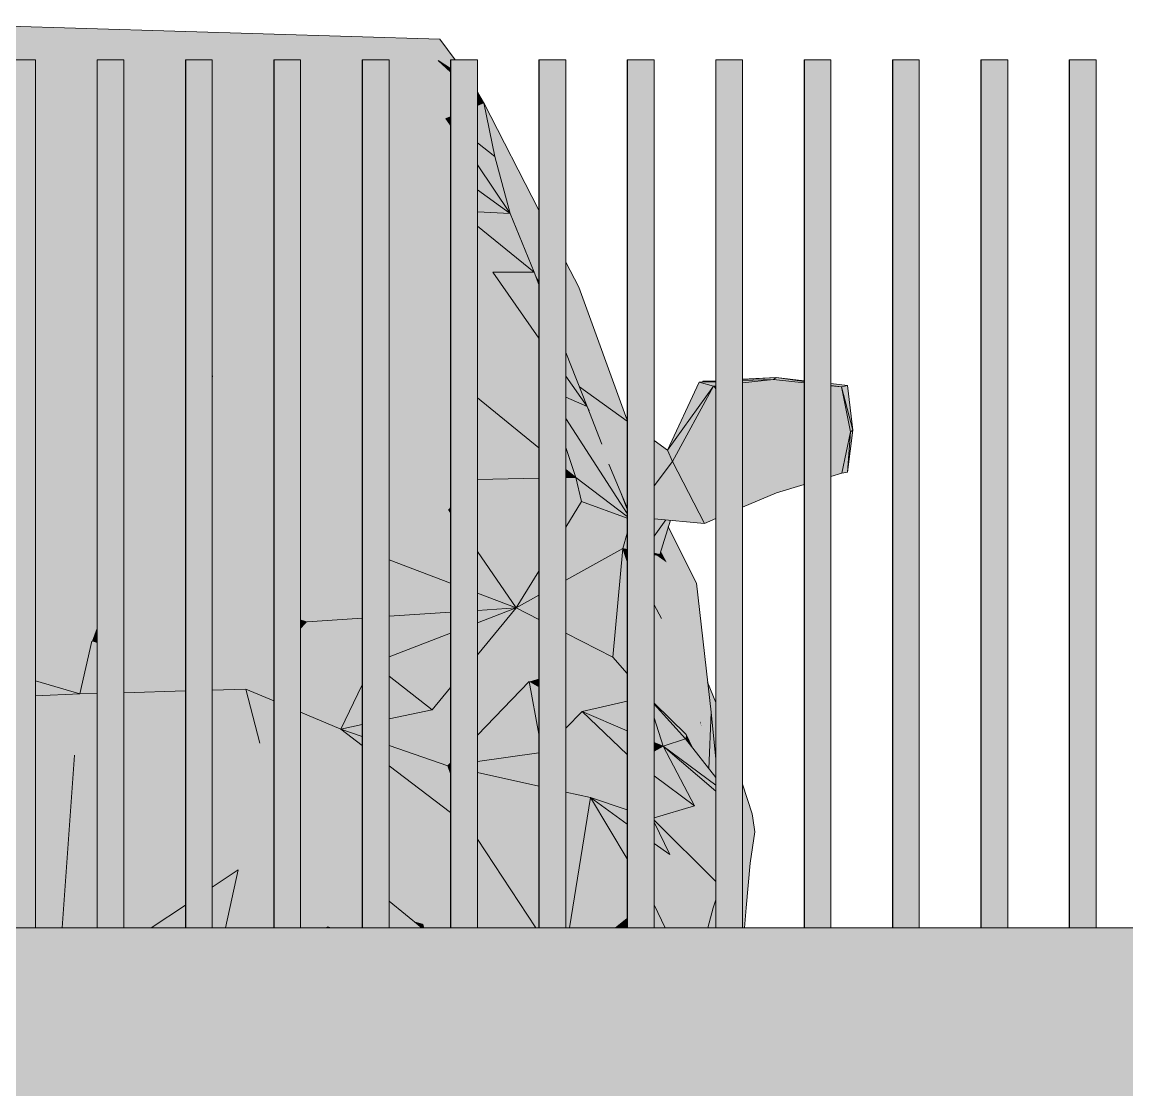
# Model space of a CAD drawing. Header units: millimetres. Extents: x 365175 to 2667127, y -330297 to -162108.
# Drawn here: x 1903544 to 1904791, y -319094 to -317888 of the extents above; entities that cross this region are included whole.
import ezdxf

# ---------------------------------------------------------------- set-up
doc = ezdxf.new("R2010")
doc.units = ezdxf.units.MM
doc.header["$MEASUREMENT"] = 0
doc.layers.add('Cars', color=7, linetype='Continuous')
doc.layers.add('TopoAlt', color=7, linetype='Continuous')

# ---------------------------------------------------------------- blocks, each defined once
blk = doc.blocks.new('Élément de coupe_125_6', base_point=(1445436.1, -319511))
at = {"layer": 'TopoAlt', "linetype": 'Continuous', "lineweight": 0, "true_color": 0x000000}
blk.add_hatch(color=18, dxfattribs=at).paths.add_polyline_path([(1882185.2, -318911), (1882185.2, -319511), (1914672.8, -319511), (1914672.8, -318911)])
at = {"layer": 'TopoAlt', "color": 190, "linetype": 'Continuous', "lineweight": 5, "true_color": 0x8002ff}
blk.add_line((1914672.8, -318911), (1882185.2, -318911), dxfattribs=at)
blk = doc.blocks.new('Élément de coupe_389_6', base_point=(1445436.1, -319511))
at = {"linetype": 'Continuous', "lineweight": 0, "true_color": 0x000000}
for points in [[(1903528.8, -317931), (1903528.8, -318911), (1903529.2, -318911), (1903529.2, -317931)], [(1903528.8, -317931), (1903528.8, -318911), (1903529.2, -318911), (1903529.2, -317931)], [(1903529.2, -317931), (1903529.2, -318911), (1903559.2, -318911), (1903559.2, -317931)]]:
    blk.add_hatch(color=18, dxfattribs=at).paths.add_polyline_path(points)
at = {"color": 18, "linetype": 'Continuous', "lineweight": 5, "true_color": 0x330000}
for p, q in [((1903528.8, -317931), (1903529.2, -317931)), ((1903528.8, -318911), (1903528.8, -317931)), ((1903529.2, -317931), (1903559.2, -317931)), ((1903529.2, -318911), (1903529.2, -317931)), ((1903559.2, -318911), (1903559.2, -317931))]:
    blk.add_line(p, q, dxfattribs=at)
blk = doc.blocks.new('Élément de coupe_390_6', base_point=(1445436.1, -319511))
at = {"linetype": 'Continuous', "lineweight": 0, "true_color": 0x000000}
for points in [[(1903628.6, -317931), (1903628.6, -318911), (1903628.9, -318911), (1903628.9, -317931)], [(1903628.6, -317931), (1903628.6, -318911), (1903628.9, -318911), (1903628.9, -317931)], [(1903628.9, -317931), (1903628.9, -318911), (1903658.9, -318911), (1903658.9, -317931)]]:
    blk.add_hatch(color=18, dxfattribs=at).paths.add_polyline_path(points)
at = {"color": 18, "linetype": 'Continuous', "lineweight": 5, "true_color": 0x330000}
for p, q in [((1903628.6, -317931), (1903628.9, -317931)), ((1903628.6, -318911), (1903628.6, -317931)), ((1903628.9, -317931), (1903658.9, -317931)), ((1903628.9, -318911), (1903628.9, -317931)), ((1903658.9, -318911), (1903658.9, -317931))]:
    blk.add_line(p, q, dxfattribs=at)
blk = doc.blocks.new('Élément de coupe_391_6', base_point=(1445436.1, -319511))
at = {"linetype": 'Continuous', "lineweight": 0, "true_color": 0x000000}
for points in [[(1903728.4, -317931), (1903728.4, -318911), (1903728.7, -318911), (1903728.7, -317931)], [(1903728.4, -317931), (1903728.4, -318911), (1903728.7, -318911), (1903728.7, -317931)], [(1903728.7, -317931), (1903728.7, -318911), (1903758.7, -318911), (1903758.7, -317931)]]:
    blk.add_hatch(color=18, dxfattribs=at).paths.add_polyline_path(points)
at = {"color": 18, "linetype": 'Continuous', "lineweight": 5, "true_color": 0x330000}
for p, q in [((1903728.4, -317931), (1903728.7, -317931)), ((1903728.4, -318911), (1903728.4, -317931)), ((1903728.7, -317931), (1903758.7, -317931)), ((1903728.7, -318911), (1903728.7, -317931)), ((1903758.7, -318911), (1903758.7, -317931))]:
    blk.add_line(p, q, dxfattribs=at)
blk = doc.blocks.new('Élément de coupe_392_6', base_point=(1445436.1, -319511))
at = {"linetype": 'Continuous', "lineweight": 0, "true_color": 0x000000}
for points in [[(1903828.1, -317931), (1903828.1, -318911), (1903828.4, -318911), (1903828.4, -317931)], [(1903828.1, -317931), (1903828.1, -318911), (1903828.4, -318911), (1903828.4, -317931)], [(1903828.4, -317931), (1903828.4, -318911), (1903858.4, -318911), (1903858.4, -317931)]]:
    blk.add_hatch(color=18, dxfattribs=at).paths.add_polyline_path(points)
at = {"color": 18, "linetype": 'Continuous', "lineweight": 5, "true_color": 0x330000}
for p, q in [((1903828.1, -317931), (1903828.4, -317931)), ((1903828.1, -318911), (1903828.1, -317931)), ((1903828.4, -317931), (1903858.4, -317931)), ((1903828.4, -318911), (1903828.4, -317931)), ((1903858.4, -318911), (1903858.4, -317931))]:
    blk.add_line(p, q, dxfattribs=at)
blk = doc.blocks.new('Élément de coupe_393_6', base_point=(1445436.1, -319511))
at = {"linetype": 'Continuous', "lineweight": 0, "true_color": 0x000000}
for points in [[(1903927.9, -317931), (1903927.9, -318911), (1903928.2, -318911), (1903928.2, -317931)], [(1903927.9, -317931), (1903927.9, -318911), (1903928.2, -318911), (1903928.2, -317931)], [(1903928.2, -317931), (1903928.2, -318911), (1903958.2, -318911), (1903958.2, -317931)]]:
    blk.add_hatch(color=18, dxfattribs=at).paths.add_polyline_path(points)
at = {"color": 18, "linetype": 'Continuous', "lineweight": 5, "true_color": 0x330000}
for p, q in [((1903927.9, -317931), (1903928.2, -317931)), ((1903927.9, -318911), (1903927.9, -317931)), ((1903928.2, -317931), (1903958.2, -317931)), ((1903928.2, -318911), (1903928.2, -317931)), ((1903958.2, -318911), (1903958.2, -317931))]:
    blk.add_line(p, q, dxfattribs=at)
blk = doc.blocks.new('Élément de coupe_394_6', base_point=(1445436.1, -319511))
at = {"linetype": 'Continuous', "lineweight": 0, "true_color": 0x000000}
for points in [[(1904027.6, -317931), (1904027.6, -318911), (1904028, -318911), (1904028, -317931)], [(1904027.6, -317931), (1904027.6, -318911), (1904028, -318911), (1904028, -317931)], [(1904028, -317931), (1904028, -318911), (1904058, -318911), (1904058, -317931)]]:
    blk.add_hatch(color=18, dxfattribs=at).paths.add_polyline_path(points)
at = {"color": 18, "linetype": 'Continuous', "lineweight": 5, "true_color": 0x330000}
for p, q in [((1904027.6, -317931), (1904028, -317931)), ((1904027.6, -318911), (1904027.6, -317931)), ((1904028, -317931), (1904058, -317931)), ((1904028, -318911), (1904028, -317931)), ((1904058, -318911), (1904058, -317931))]:
    blk.add_line(p, q, dxfattribs=at)
blk = doc.blocks.new('Élément de coupe_395_6', base_point=(1445436.1, -319511))
at = {"linetype": 'Continuous', "lineweight": 0, "true_color": 0x000000}
for points in [[(1904127.4, -317931), (1904127.4, -318911), (1904127.7, -318911), (1904127.7, -317931)], [(1904127.4, -317931), (1904127.4, -318911), (1904127.7, -318911), (1904127.7, -317931)], [(1904127.7, -317931), (1904127.7, -318911), (1904157.7, -318911), (1904157.7, -317931)]]:
    blk.add_hatch(color=18, dxfattribs=at).paths.add_polyline_path(points)
at = {"color": 18, "linetype": 'Continuous', "lineweight": 5, "true_color": 0x330000}
for p, q in [((1904127.4, -317931), (1904127.7, -317931)), ((1904127.4, -318911), (1904127.4, -317931)), ((1904127.7, -317931), (1904157.7, -317931)), ((1904127.7, -318911), (1904127.7, -317931)), ((1904157.7, -318911), (1904157.7, -317931))]:
    blk.add_line(p, q, dxfattribs=at)
blk = doc.blocks.new('Élément de coupe_396_6', base_point=(1445436.1, -319511))
at = {"linetype": 'Continuous', "lineweight": 0, "true_color": 0x000000}
for points in [[(1904227.1, -317931), (1904227.1, -318911), (1904227.5, -318911), (1904227.5, -317931)], [(1904227.1, -317931), (1904227.1, -318911), (1904227.5, -318911), (1904227.5, -317931)], [(1904227.5, -317931), (1904227.5, -318911), (1904257.5, -318911), (1904257.5, -317931)]]:
    blk.add_hatch(color=18, dxfattribs=at).paths.add_polyline_path(points)
at = {"color": 18, "linetype": 'Continuous', "lineweight": 5, "true_color": 0x330000}
for p, q in [((1904227.1, -317931), (1904227.5, -317931)), ((1904227.1, -318911), (1904227.1, -317931)), ((1904227.5, -317931), (1904257.5, -317931)), ((1904227.5, -318911), (1904227.5, -317931)), ((1904257.5, -318911), (1904257.5, -317931))]:
    blk.add_line(p, q, dxfattribs=at)
blk = doc.blocks.new('Élément de coupe_397_6', base_point=(1445436.1, -319511))
at = {"linetype": 'Continuous', "lineweight": 0, "true_color": 0x000000}
for points in [[(1904326.9, -317931), (1904326.9, -318911), (1904327.2, -318911), (1904327.2, -317931)], [(1904326.9, -317931), (1904326.9, -318911), (1904327.2, -318911), (1904327.2, -317931)], [(1904327.2, -317931), (1904327.2, -318911), (1904357.2, -318911), (1904357.2, -317931)]]:
    blk.add_hatch(color=18, dxfattribs=at).paths.add_polyline_path(points)
at = {"color": 18, "linetype": 'Continuous', "lineweight": 5, "true_color": 0x330000}
for p, q in [((1904326.9, -317931), (1904327.2, -317931)), ((1904326.9, -318911), (1904326.9, -317931)), ((1904327.2, -317931), (1904357.2, -317931)), ((1904327.2, -318911), (1904327.2, -317931)), ((1904357.2, -318911), (1904357.2, -317931))]:
    blk.add_line(p, q, dxfattribs=at)
blk = doc.blocks.new('Élément de coupe_398_6', base_point=(1445436.1, -319511))
at = {"linetype": 'Continuous', "lineweight": 0, "true_color": 0x000000}
for points in [[(1904426.6, -317931), (1904426.6, -318911), (1904427, -318911), (1904427, -317931)], [(1904426.6, -317931), (1904426.6, -318911), (1904427, -318911), (1904427, -317931)], [(1904427, -317931), (1904427, -318911), (1904457, -318911), (1904457, -317931)]]:
    blk.add_hatch(color=18, dxfattribs=at).paths.add_polyline_path(points)
at = {"color": 18, "linetype": 'Continuous', "lineweight": 5, "true_color": 0x330000}
for p, q in [((1904426.6, -317931), (1904427, -317931)), ((1904426.6, -318911), (1904426.6, -317931)), ((1904427, -317931), (1904457, -317931)), ((1904427, -318911), (1904427, -317931)), ((1904457, -318911), (1904457, -317931))]:
    blk.add_line(p, q, dxfattribs=at)
blk = doc.blocks.new('Élément de coupe_399_6', base_point=(1445436.1, -319511))
at = {"linetype": 'Continuous', "lineweight": 0, "true_color": 0x000000}
for points in [[(1904526.4, -317931), (1904526.4, -318911), (1904526.7, -318911), (1904526.7, -317931)], [(1904526.4, -317931), (1904526.4, -318911), (1904526.7, -318911), (1904526.7, -317931)], [(1904526.7, -317931), (1904526.7, -318911), (1904556.7, -318911), (1904556.7, -317931)]]:
    blk.add_hatch(color=18, dxfattribs=at).paths.add_polyline_path(points)
at = {"color": 18, "linetype": 'Continuous', "lineweight": 5, "true_color": 0x330000}
for p, q in [((1904526.4, -317931), (1904526.7, -317931)), ((1904526.4, -318911), (1904526.4, -317931)), ((1904526.7, -317931), (1904556.7, -317931)), ((1904526.7, -318911), (1904526.7, -317931)), ((1904556.7, -318911), (1904556.7, -317931))]:
    blk.add_line(p, q, dxfattribs=at)
blk = doc.blocks.new('Élément de coupe_400_6', base_point=(1445436.1, -319511))
at = {"linetype": 'Continuous', "lineweight": 0, "true_color": 0x000000}
for points in [[(1904626.2, -317931), (1904626.2, -318911), (1904626.5, -318911), (1904626.5, -317931)], [(1904626.2, -317931), (1904626.2, -318911), (1904626.5, -318911), (1904626.5, -317931)], [(1904626.5, -317931), (1904626.5, -318911), (1904656.5, -318911), (1904656.5, -317931)]]:
    blk.add_hatch(color=18, dxfattribs=at).paths.add_polyline_path(points)
at = {"color": 18, "linetype": 'Continuous', "lineweight": 5, "true_color": 0x330000}
for p, q in [((1904626.2, -317931), (1904626.5, -317931)), ((1904626.2, -318911), (1904626.2, -317931)), ((1904626.5, -317931), (1904656.5, -317931)), ((1904626.5, -318911), (1904626.5, -317931)), ((1904656.5, -318911), (1904656.5, -317931))]:
    blk.add_line(p, q, dxfattribs=at)
blk = doc.blocks.new('Élément de coupe_401_6', base_point=(1445436.1, -319511))
at = {"linetype": 'Continuous', "lineweight": 0, "true_color": 0x000000}
for points in [[(1904725.9, -317931), (1904725.9, -318911), (1904726.2, -318911), (1904726.2, -317931)], [(1904725.9, -317931), (1904725.9, -318911), (1904726.2, -318911), (1904726.2, -317931)], [(1904726.2, -317931), (1904726.2, -318911), (1904756.2, -318911), (1904756.2, -317931)]]:
    blk.add_hatch(color=18, dxfattribs=at).paths.add_polyline_path(points)
at = {"color": 18, "linetype": 'Continuous', "lineweight": 5, "true_color": 0x330000}
for p, q in [((1904725.9, -317931), (1904726.2, -317931)), ((1904725.9, -318911), (1904725.9, -317931)), ((1904726.2, -317931), (1904756.2, -317931)), ((1904726.2, -318911), (1904726.2, -317931)), ((1904756.2, -318911), (1904756.2, -317931))]:
    blk.add_line(p, q, dxfattribs=at)
blk = doc.blocks.new('Élément de coupe_492_6', base_point=(1445436.1, -319511))
at = {"layer": 'Cars', "linetype": 'Continuous', "lineweight": 0, "true_color": 0x000000}
for points in [[(1903377, -317916.6), (1904013.6, -317931.5), (1903377.1, -317891)], [(1903378.7, -317888.3), (1903377.1, -317891), (1904015.6, -317907.5)], [(1904013.6, -317931.5), (1904015.6, -317907.5), (1903377.1, -317891)], [(1904015.6, -317907.5), (1904013.6, -317931.5), (1904027.6, -317940.7), (1904027.6, -317931), (1904028, -317931), (1904033, -317931)], [(1903377, -317916.6), (1903528.8, -317936), (1903528.8, -317931), (1903559.2, -317931), (1903559.2, -317939.8), (1903628.6, -317948.7), (1903628.6, -317931), (1903658.9, -317931), (1903658.9, -317952.6), (1903728.4, -317961.4), (1903728.4, -317931), (1903758.7, -317931), (1903758.7, -317965.3), (1903828.1, -317974.2), (1903828.1, -317931), (1903858.4, -317931), (1903858.4, -317978.1), (1903911.1, -317984.8), (1903927.9, -317976.1), (1903927.9, -317931), (1903958.2, -317931), (1903958.2, -317960.3), (1904013.6, -317931.5)], [(1903958.2, -317990.1), (1904022.5, -317997.3), (1904013.6, -317931.5), (1903958.2, -317960.3)], [(1904013.6, -317931.5), (1904022.5, -317997.3), (1904027.6, -317995.1), (1904027.6, -317944.6)], [(1904027.6, -317940.7), (1904013.6, -317931.5), (1904027.6, -317944.6)], [(1903559.2, -317956.2), (1903628.6, -317971.3), (1903628.6, -317948.7), (1903559.2, -317939.8)], [(1903559.2, -317995.5), (1903628.6, -318001.2), (1903628.6, -317971.3), (1903559.2, -317956.2)], [(1903658.9, -317952.6), (1903658.9, -317977.8), (1903728.4, -317992.9), (1903728.4, -317961.4)], [(1903758.7, -317999.5), (1903828.1, -318014.6), (1903828.1, -317974.2), (1903758.7, -317965.3)], [(1904058, -317967.1), (1904058, -317972.8), (1904065.1, -317979.5)], [(1903658.9, -318003.7), (1903728.4, -318009.5), (1903728.4, -317992.9), (1903658.9, -317977.8)], [(1903858.4, -318015.4), (1903911.1, -317984.8), (1903858.4, -317978.1)], [(1903927.9, -317976.1), (1903911.1, -317984.8), (1903927.9, -317986.7)], [(1904058, -317972.8), (1904058, -317982.4), (1904065.1, -317979.5)], [(1904058, -318024.8), (1904077.6, -318040.1), (1904065.1, -317979.5), (1904058, -317982.4)], [(1904127.4, -318100.5), (1904065.1, -317979.5), (1904077.6, -318040.1), (1904127.4, -318117.7)], [(1903559.2, -318010.8), (1903628.6, -318022.4), (1903628.6, -318001.2), (1903559.2, -317995.5)], [(1903858.4, -318015.4), (1903858.4, -318021.2), (1903927.9, -318036.6), (1903927.9, -317995.1), (1903911.1, -317984.8)], [(1903911.1, -317984.8), (1903927.9, -317995.1), (1903927.9, -317986.7)], [(1903958.2, -317990.1), (1903958.2, -318013.7), (1904027.6, -318056.4), (1904027.6, -318027), (1904022.5, -317997.3)], [(1904022.5, -317997.3), (1904027.6, -318001.2), (1904027.6, -317995.1)], [(1903728.4, -318009.5), (1903658.9, -318003.7), (1903658.9, -318027.5), (1903728.4, -318039.1)], [(1903758.7, -318012), (1903828.1, -318017.7), (1903828.1, -318014.6), (1903758.7, -317999.5)], [(1904027.6, -318004.8), (1904022.5, -317997.3), (1904027.6, -318027)], [(1904022.5, -317997.3), (1904027.6, -318004.8), (1904027.6, -318001.2)], [(1903559.2, -318020.8), (1903628.6, -318036.2), (1903628.6, -318022.4), (1903559.2, -318010.8)], [(1903559.2, -318020.8), (1903559.2, -318038.2), (1903628.6, -318039.7), (1903628.6, -318036.2)], [(1903758.7, -318044.1), (1903828.1, -318055.7), (1903828.1, -318017.7), (1903758.7, -318012)], [(1903858.4, -318021.2), (1903858.4, -318022.9), (1903927.9, -318053.5), (1903927.9, -318036.6)], [(1903958.2, -318013.7), (1903958.2, -318043.3), (1904027.6, -318058.6), (1904027.6, -318056.4)], [(1903728.4, -318039.1), (1903658.9, -318027.5), (1903658.9, -318041.3), (1903728.4, -318047.9)], [(1903858.4, -318022.9), (1903858.4, -318061.2), (1903927.9, -318076.9), (1903927.9, -318053.5)], [(1904077.6, -318040.1), (1904058, -318024.8), (1904058, -318049.6), (1904095.1, -318104.5)], [(1903559.2, -318155.2), (1903628.6, -318201.2), (1903628.6, -318039.7), (1903559.2, -318038.2)], [(1903658.9, -318041.3), (1903658.9, -318067.4), (1903728.4, -318219.5), (1903728.4, -318047.9)], [(1903758.7, -318044.1), (1903758.7, -318050.8), (1903828.1, -318057.4), (1903828.1, -318055.7)], [(1903958.2, -318043.3), (1903958.2, -318066.9), (1904027.6, -318097.6), (1904027.6, -318058.6)], [(1904077.6, -318040.1), (1904095.1, -318104.5), (1904127.4, -318168.5), (1904127.4, -318146.6)], [(1904127.4, -318117.7), (1904077.6, -318040.1), (1904127.4, -318146.6)], [(1903758.7, -318286), (1903759.7, -318288.2), (1903828.1, -318117.4), (1903828.1, -318057.4), (1903758.7, -318050.8)], [(1904058, -318049.6), (1904058, -318077.7), (1904095.1, -318104.5)], [(1903658.9, -318221.3), (1903728.4, -318267.4), (1903728.4, -318219.5), (1903658.9, -318067.4)], [(1903858.4, -318068.7), (1903927.9, -318157.6), (1903927.9, -318076.9), (1903858.4, -318061.2)], [(1903858.4, -318289.8), (1903927.9, -318291), (1903927.9, -318157.6), (1903858.4, -318068.7)], [(1903958.2, -318066.9), (1903958.2, -318083.8), (1904027.6, -318099.5), (1904027.6, -318097.6)], [(1904027.6, -318099.5), (1903958.2, -318083.8), (1903958.2, -318196.5), (1904027.6, -318285.3)], [(1904058, -318077.7), (1904058, -318102.6), (1904095.1, -318104.5)], [(1904058, -318118.8), (1904121.9, -318170.5), (1904095.1, -318104.5), (1904058, -318102.6)], [(1904095.1, -318104.5), (1904121.9, -318170.5), (1904127.4, -318180.9), (1904127.4, -318168.5)], [(1903759.7, -318288.2), (1903828.1, -318289.3), (1903828.1, -318117.4)], [(1904058, -318118.8), (1904058, -318139.8), (1904075.2, -318170.6), (1904121.9, -318170.5)], [(1904058, -318221), (1904075.2, -318170.6), (1904058, -318139.8)], [(1903559.2, -318292.4), (1903628.6, -318290.9), (1903628.6, -318201.2), (1903559.2, -318155.2)], [(1904058, -318221), (1904058, -318294.9), (1904127.4, -318300.9), (1904127.4, -318283.9), (1904075.2, -318170.6)], [(1904121.9, -318170.5), (1904075.2, -318170.6), (1904127.4, -318245), (1904127.4, -318184.5)], [(1904127.4, -318245), (1904075.2, -318170.6), (1904127.4, -318283.9)], [(1904121.9, -318170.5), (1904127.4, -318184.5), (1904127.4, -318180.9)], [(1904157.7, -318165), (1904172.3, -318187.7), (1904157.7, -318159.4)], [(1904157.7, -318165), (1904157.7, -318211.5), (1904212.2, -318328.3), (1904227.1, -318339), (1904227.1, -318337.9), (1904172.3, -318187.7)], [(1904027.6, -318285.3), (1903958.2, -318196.5), (1903958.2, -318291.5), (1904027.6, -318292.6)], [(1903728.4, -318267.4), (1903658.9, -318221.3), (1903658.9, -318290.3), (1903728.4, -318288.9)], [(1904157.7, -318228.6), (1904205.6, -318323.5), (1904212.2, -318328.3), (1904157.7, -318211.5)], [(1904157.7, -318238.2), (1904201.1, -318320.3), (1904205.6, -318323.5), (1904157.7, -318228.6)], [(1904157.7, -318238.2), (1904157.7, -318261.4), (1904181.7, -318322.4), (1904182.2, -318323.1), (1904173.3, -318300.8), (1904173.2, -318300.2), (1904201.1, -318320.3)], [(1904157.7, -318288.2), (1904181.7, -318322.4), (1904157.7, -318261.4)], [(1903559.2, -318373.9), (1903628.6, -318403.9), (1903628.6, -318290.9), (1903559.2, -318292.4)], [(1903658.9, -318417.1), (1903696.5, -318433.3), (1903728.4, -318360.2), (1903728.4, -318288.9), (1903658.9, -318290.3)], [(1903758.7, -318286), (1903758.7, -318287.5), (1903759.7, -318288.2)], [(1903758.7, -318288.2), (1903759.7, -318288.2), (1903758.7, -318287.5)], [(1903758.7, -318428.4), (1903828.1, -318422.8), (1903828.1, -318315.4), (1903759.7, -318288.2), (1903758.7, -318290.5)], [(1903758.7, -318290.5), (1903759.7, -318288.2), (1903758.7, -318288.2)], [(1903828.1, -318289.3), (1903759.7, -318288.2), (1903828.1, -318315.4)], [(1903927.9, -318291), (1903858.4, -318289.8), (1903858.4, -318327.5), (1903927.9, -318355.1)], [(1903958.2, -318367.1), (1904027.6, -318394.7), (1904027.6, -318292.6), (1903958.2, -318291.5)], [(1904058, -318294.9), (1904058, -318312.6), (1904127.4, -318368.9), (1904127.4, -318300.9)], [(1904157.7, -318288.2), (1904157.7, -318311.6), (1904181.7, -318322.4)], [(1904324.4, -318299.4), (1904308.4, -318295), (1904272.6, -318371.7)], [(1904326.9, -318293.9), (1904308.4, -318295), (1904326.9, -318294.3)], [(1904308.4, -318295), (1904324.4, -318299.4), (1904326.9, -318299.1), (1904326.9, -318294.3)], [(1904312.4, -318293.9), (1904311.9, -318294.8), (1904312.2, -318294.8)], [(1904312.4, -318293.9), (1904312.2, -318294.8), (1904312.8, -318294.7)], [(1904312.4, -318293.9), (1904312.8, -318294.7), (1904326.9, -318293.9), (1904326.9, -318293.2)], [(1904357.2, -318293.1), (1904392, -318291.8), (1904395.1, -318289.7), (1904357.2, -318292)], [(1904357.2, -318291.6), (1904357.2, -318292), (1904380.2, -318290.6), (1904395.1, -318289.7)], [(1904392, -318291.8), (1904357.2, -318295.7), (1904357.2, -318354.8), (1904395.7, -318419.8)], [(1904357.2, -318293.1), (1904357.2, -318295.7), (1904392, -318291.8)], [(1904395.1, -318289.7), (1904392, -318291.8), (1904426.6, -318295.6), (1904426.6, -318294.2)], [(1904392, -318291.8), (1904395.7, -318419.8), (1904426.6, -318410.5), (1904426.6, -318339.3)], [(1904392, -318291.8), (1904426.6, -318339.3), (1904426.6, -318315.4)], [(1904426.6, -318295.6), (1904392, -318291.8), (1904426.6, -318315.4)], [(1904426.6, -318293.2), (1904395.1, -318289.7), (1904426.6, -318294.2)], [(1904173.2, -318300.2), (1904173.3, -318300.8), (1904227.1, -318343.6), (1904227.1, -318339)], [(1904227.1, -318343.6), (1904173.3, -318300.8), (1904182.2, -318323.1), (1904184, -318327.2), (1904181.7, -318322.4), (1904198.3, -318364.7), (1904206.2, -318387.6), (1904227.1, -318436.9)], [(1904272.6, -318371.7), (1904278.2, -318384.3), (1904324.4, -318299.4)], [(1904324.4, -318299.4), (1904278.2, -318384.3), (1904314.1, -318454.3)], [(1904314.1, -318454.3), (1904326.9, -318448.9), (1904326.9, -318303.6), (1904324.4, -318299.4)], [(1904324.4, -318299.4), (1904326.9, -318303.6), (1904326.9, -318299.1)], [(1904475.5, -318298.5), (1904457, -318296.5), (1904457, -318298.6), (1904468.7, -318300.3)], [(1904457, -318298.6), (1904457, -318299), (1904468.7, -318300.3)], [(1904468.7, -318300.3), (1904457, -318299), (1904457, -318336), (1904479.1, -318351.1)], [(1904481.6, -318349.2), (1904475.5, -318298.5), (1904468.7, -318300.3)], [(1904481.6, -318349.2), (1904468.7, -318300.3), (1904479.1, -318351.1)], [(1904058, -318312.6), (1904058, -318404.8), (1904127.4, -318403.4), (1904127.4, -318368.9)], [(1904181.7, -318322.4), (1904157.7, -318311.6), (1904157.7, -318335.8), (1904227.1, -318443), (1904227.1, -318438.4), (1904219.3, -318418.5), (1904206.2, -318387.6), (1904198.3, -318364.7)], [(1903858.4, -318327.5), (1903858.4, -318420.4), (1903927.9, -318414.9), (1903927.9, -318355.1)], [(1904182.2, -318323.1), (1904181.7, -318322.4), (1904184, -318327.2)], [(1904181.7, -318322.4), (1904183.5, -318326.9), (1904184, -318327.2)], [(1904157.7, -318368.7), (1904168.9, -318402.6), (1904227.1, -318446.5), (1904227.1, -318443), (1904157.7, -318335.8)], [(1904479.1, -318351.1), (1904457, -318336), (1904457, -318381), (1904469.2, -318397.7)], [(1904357.2, -318354.8), (1904357.2, -318436), (1904395.7, -318419.8)], [(1904475.6, -318396.3), (1904479.1, -318351.1), (1904469.2, -318397.7)], [(1904475.6, -318396.3), (1904481.6, -318349.2), (1904479.1, -318351.1)], [(1903728.4, -318360.2), (1903696.5, -318433.3), (1903728.4, -318430.8)], [(1903958.2, -318412.5), (1904027.6, -318407), (1904027.6, -318394.7), (1903958.2, -318367.1)], [(1904157.7, -318368.7), (1904157.7, -318393.5), (1904168.9, -318402.6)], [(1904257.5, -318367.8), (1904278.2, -318384.3), (1904272.6, -318371.7), (1904257.5, -318360.8)], [(1904257.5, -318367.8), (1904257.5, -318411.9), (1904278.2, -318384.3)], [(1903559.2, -318428.8), (1903628.6, -318431.1), (1903628.6, -318403.9), (1903559.2, -318373.9)], [(1904457, -318381), (1904457, -318401.4), (1904469.2, -318397.7)], [(1904157.7, -318393.5), (1904157.7, -318402.8), (1904168.9, -318402.6)], [(1904206.2, -318387.6), (1904227.1, -318442.7), (1904227.1, -318438.4), (1904219.3, -318418.5)], [(1904278.2, -318384.3), (1904257.5, -318411.9), (1904257.5, -318449.1), (1904314.1, -318454.3)], [(1903958.2, -318412.5), (1903958.2, -318437.5), (1904025.2, -318438.6), (1904027.6, -318435.8), (1904027.6, -318407)], [(1904058, -318404.8), (1904058, -318405.9), (1904127.4, -318419.8), (1904127.4, -318403.4)], [(1904127.4, -318419.8), (1904058, -318405.9), (1904058, -318436.6), (1904127.4, -318432.4)], [(1904168.9, -318402.6), (1904157.7, -318402.8), (1904157.7, -318425.9), (1904175.6, -318429.5)], [(1904168.9, -318402.6), (1904175.6, -318429.5), (1904227.1, -318448.3), (1904227.1, -318446.5)], [(1903658.9, -318432.1), (1903696.5, -318433.3), (1903658.9, -318417.1)], [(1903858.4, -318435.9), (1903927.9, -318437), (1903927.9, -318414.9), (1903858.4, -318420.4)], [(1904219.3, -318418.5), (1904227.1, -318438.4), (1904227.1, -318436.9)], [(1904219.3, -318418.5), (1904227.1, -318438.4), (1904227.1, -318436.9)], [(1903559.2, -318438.7), (1903628.6, -318444.9), (1903628.6, -318431.1), (1903559.2, -318428.8)], [(1903696.5, -318433.3), (1903658.9, -318432.1), (1903658.9, -318447.7), (1903705.8, -318451.9)], [(1903728.4, -318430.8), (1903696.5, -318433.3), (1903728.4, -318433.8)], [(1903728.4, -318433.8), (1903696.5, -318433.3), (1903728.4, -318434.4)], [(1903728.4, -318434.4), (1903696.5, -318433.3), (1903728.4, -318437.6)], [(1903696.5, -318433.3), (1903705.8, -318451.9), (1903728.4, -318452), (1903728.4, -318437.6)], [(1903828.1, -318422.8), (1903758.7, -318428.4), (1903758.7, -318434.3), (1903828.1, -318435.4)], [(1904127.4, -318432.4), (1904058, -318436.6), (1904058, -318486.1), (1904101.8, -318549.8), (1904127.4, -318508.1)], [(1904157.7, -318430.5), (1904175.6, -318429.5), (1904157.7, -318425.9)], [(1904157.7, -318458.6), (1904157.7, -318518.5), (1904222.1, -318482.6), (1904175.6, -318429.5)], [(1904157.7, -318430.5), (1904157.7, -318458.6), (1904175.6, -318429.5)], [(1904175.6, -318429.5), (1904222.1, -318482.6), (1904227.1, -318465.3), (1904227.1, -318448.3)], [(1903559.2, -318438.7), (1903559.2, -318443.4), (1903628.6, -318447.4), (1903628.6, -318444.9)], [(1903559.2, -318443.4), (1903559.2, -318451.5), (1903628.6, -318484.9), (1903628.6, -318447.4)], [(1903758.7, -318434.3), (1903758.7, -318435.5), (1903828.1, -318438), (1903828.1, -318435.4)], [(1903758.7, -318441.7), (1903828.1, -318451), (1903828.1, -318438), (1903758.7, -318435.5)], [(1903758.7, -318441.7), (1903758.7, -318452.3), (1903828.1, -318452.9), (1903828.1, -318451)], [(1903858.4, -318435.9), (1903858.4, -318439), (1903927.9, -318441.5), (1903927.9, -318437)], [(1903927.9, -318441.5), (1903858.4, -318439), (1903858.4, -318452), (1903927.9, -318447)], [(1903958.2, -318442.6), (1903979.6, -318443.3), (1904025.2, -318438.6), (1903958.2, -318437.5)], [(1903958.2, -318492.5), (1903958.2, -318494.2), (1904025.2, -318438.6), (1903979.6, -318443.3)], [(1903958.2, -318495.6), (1904027.6, -318521.8), (1904027.6, -318442.1), (1904025.2, -318438.6), (1903958.2, -318494.2)], [(1903958.2, -318444.9), (1903979.6, -318443.3), (1903958.2, -318442.6)], [(1903979.6, -318443.3), (1903958.2, -318444.9), (1903958.2, -318492.5)], [(1904025.2, -318438.6), (1904027.6, -318438.5), (1904027.6, -318435.8)], [(1904027.6, -318438.5), (1904025.2, -318438.6), (1904027.6, -318442.1)], [(1903559.2, -318475.7), (1903628.6, -318491.7), (1903628.6, -318484.9), (1903559.2, -318451.5)], [(1903705.8, -318451.9), (1903658.9, -318447.7), (1903658.9, -318449.2)], [(1903705.8, -318451.9), (1903658.9, -318449.2), (1903658.9, -318495.3)], [(1903658.9, -318495.3), (1903658.9, -318498), (1903728.4, -318497.3), (1903728.4, -318455.7), (1903705.8, -318451.9)], [(1903705.8, -318451.9), (1903728.4, -318455.7), (1903728.4, -318452)], [(1903758.7, -318452.3), (1903758.7, -318461), (1903828.1, -318472.9), (1903828.1, -318452.9)], [(1903927.9, -318447), (1903858.4, -318452), (1903858.4, -318458.5), (1903927.9, -318484.3)], [(1903858.4, -318458.5), (1903858.4, -318478.2), (1903927.9, -318490.1), (1903927.9, -318484.3)], [(1904257.5, -318468.8), (1904270.5, -318450.3), (1904257.5, -318449.1)], [(1904257.5, -318468.8), (1904270.5, -318450.3), (1904257.5, -318449.1)], [(1904257.5, -318468.8), (1904257.5, -318488.1), (1904263.7, -318489.5), (1904275.7, -318450.8), (1904270.5, -318450.3)], [(1904257.5, -318468.8), (1904257.5, -318488.1), (1904263.7, -318489.5), (1904275.7, -318450.8), (1904270.5, -318450.3)], [(1904259.6, -318490), (1904305.2, -318521.9), (1904273.4, -318458.1), (1904263.7, -318489.5), (1904259.7, -318488.6)], [(1903758.7, -318497.1), (1903828.1, -318496.4), (1903828.1, -318472.9), (1903758.7, -318461)], [(1904227.1, -318465.3), (1904222.1, -318482.6), (1904227.1, -318483.9)], [(1903559.2, -318475.7), (1903559.2, -318493.8), (1903628.6, -318496.8), (1903628.6, -318491.7)], [(1903858.4, -318478.2), (1903858.4, -318496.1), (1903927.9, -318495.4), (1903927.9, -318490.1)], [(1904222.1, -318482.6), (1904157.7, -318518.5), (1904157.7, -318578.2), (1904210.7, -318605.2)], [(1904222.1, -318482.6), (1904210.7, -318605.2), (1904227.1, -318592.5), (1904227.1, -318497.2)], [(1904227.1, -318491.7), (1904222.1, -318482.6), (1904227.1, -318497.2)], [(1904222.1, -318482.6), (1904227.1, -318491.7), (1904227.1, -318483.9)], [(1903559.2, -318493.8), (1903559.2, -318560), (1903622.9, -318587.4), (1903628.6, -318572), (1903628.6, -318496.8)], [(1903858.4, -318496.1), (1903858.4, -318562.9), (1903865.9, -318565.3), (1903927.9, -318517.6), (1903927.9, -318495.4)], [(1903958.2, -318495.6), (1903958.2, -318559.2), (1904027.6, -318554.6), (1904027.6, -318521.8)], [(1904058, -318533.2), (1904101.8, -318549.8), (1904058, -318486.1)], [(1904257.5, -318489.8), (1904259.6, -318490), (1904258.8, -318488.4), (1904257.5, -318488.1)], [(1904257.5, -318489.8), (1904259.6, -318490), (1904258.8, -318488.4), (1904257.5, -318488.1)], [(1904259.6, -318490), (1904257.5, -318489.8), (1904257.5, -318530.4), (1904265.9, -318561.6)], [(1904257.5, -318489.8), (1904257.5, -318497), (1904261, -318506), (1904259.6, -318490)], [(1904259.7, -318488.6), (1904258.8, -318488.4), (1904259.6, -318490)], [(1904259.7, -318488.6), (1904258.8, -318488.4), (1904259.6, -318490)], [(1904259.7, -318488.6), (1904259.6, -318490), (1904271.8, -318498.6), (1904264.9, -318485.7), (1904263.7, -318489.5)], [(1904305.2, -318521.9), (1904259.6, -318490), (1904265.9, -318561.6)], [(1904261, -318506), (1904267.1, -318536.1), (1904270.8, -318556.7), (1904279.2, -318548.1), (1904272.6, -318503.4), (1904271.8, -318498.6), (1904259.6, -318490)], [(1903728.4, -318497.3), (1903658.9, -318498), (1903658.9, -318499), (1903728.4, -318521.2)], [(1903658.9, -318584.1), (1903728.4, -318577.8), (1903728.4, -318521.2), (1903658.9, -318499)], [(1903828.1, -318496.4), (1903758.7, -318497.1), (1903758.7, -318530.9), (1903828.1, -318553.2)], [(1904127.4, -318508.1), (1904101.8, -318549.8), (1904127.4, -318535.5)], [(1903865.9, -318565.3), (1903927.9, -318561.2), (1903927.9, -318517.6)], [(1903758.7, -318575), (1903828.1, -318568.7), (1903828.1, -318553.2), (1903758.7, -318530.9)], [(1904058, -318552.6), (1904101.8, -318549.8), (1904058, -318533.2)], [(1904257.5, -318530.4), (1904257.5, -318546.3), (1904265.9, -318561.6)], [(1904265.9, -318561.6), (1904321.6, -318667.3), (1904305.2, -318521.9)], [(1904127.4, -318535.5), (1904101.8, -318549.8), (1904127.4, -318562.8)], [(1904027.6, -318554.6), (1903958.2, -318559.2), (1903958.2, -318604.9), (1904027.6, -318578.3)], [(1904058, -318566.6), (1904058, -318602.9), (1904101.8, -318549.8)], [(1904101.8, -318549.8), (1904058, -318602.9), (1904058, -318649.9), (1904116.3, -318633)], [(1904058, -318552.6), (1904058, -318566.6), (1904101.8, -318549.8)], [(1904101.8, -318549.8), (1904116.3, -318633), (1904127.4, -318629.7), (1904127.4, -318562.8)], [(1904257.5, -318546.3), (1904257.5, -318568.8), (1904265.9, -318561.6)], [(1904270.8, -318556.7), (1904275.1, -318578.9), (1904288.5, -318604.4), (1904279.2, -318548.1)], [(1903559.2, -318585.6), (1903622.9, -318587.4), (1903559.2, -318560)], [(1903758.7, -318575), (1903758.7, -318629.7), (1903796.4, -318641.5), (1903828.1, -318606.7), (1903828.1, -318568.7)], [(1903858.4, -318565.9), (1903865.9, -318565.3), (1903858.4, -318562.9)], [(1903858.4, -318573.5), (1903865.9, -318565.3), (1903858.4, -318565.9)], [(1903858.4, -318573.5), (1903858.4, -318628.8), (1903927.9, -318614.5), (1903927.9, -318604.7), (1903865.9, -318565.3)], [(1903927.9, -318561.2), (1903865.9, -318565.3), (1903927.9, -318604.7)], [(1904257.5, -318578.4), (1904321.6, -318667.3), (1904265.9, -318561.6), (1904257.5, -318568.8)], [(1903622.9, -318587.4), (1903628.6, -318586.8), (1903628.6, -318572)], [(1903728.4, -318577.8), (1903658.9, -318584.1), (1903658.9, -318598.6), (1903728.4, -318620.3)], [(1903958.2, -318604.9), (1903958.2, -318626.7), (1904006.9, -318664.7), (1904027.6, -318639.7), (1904027.6, -318578.3)], [(1904157.7, -318578.2), (1904157.7, -318620.8), (1904210.7, -318605.2)], [(1904321.6, -318667.3), (1904257.5, -318578.4), (1904257.5, -318585.1), (1904293.7, -318692.8)], [(1904275.1, -318578.9), (1904284.5, -318613.6), (1904285.4, -318617.1), (1904294.2, -318629.2), (1904292, -318618.5), (1904288.5, -318604.4)], [(1903559.2, -318585.6), (1903559.2, -318632), (1903609.1, -318646.9), (1903622.9, -318587.4)], [(1903609.1, -318646.9), (1903628.6, -318646.4), (1903628.6, -318589.1), (1903622.9, -318587.4)], [(1903628.6, -318586.8), (1903622.9, -318587.4), (1903628.6, -318589.1)], [(1904210.7, -318605.2), (1904227.1, -318623.9), (1904227.1, -318592.5)], [(1904257.5, -318585.1), (1904257.5, -318657.3), (1904293.7, -318692.8)], [(1903728.4, -318620.3), (1903658.9, -318598.6), (1903658.9, -318645.5), (1903728.4, -318643.5)], [(1903796.4, -318641.5), (1903828.1, -318635), (1903828.1, -318606.7)], [(1904210.7, -318605.2), (1904157.7, -318620.8), (1904157.7, -318656.4), (1904176, -318666.8)], [(1904210.7, -318605.2), (1904176, -318666.8), (1904227.1, -318655.2), (1904227.1, -318623.9)], [(1903858.4, -318628.8), (1903858.4, -318667.5), (1903903.9, -318686.6), (1903927.9, -318636.5), (1903927.9, -318614.5)], [(1904294.2, -318629.2), (1904285.4, -318617.1), (1904308.9, -318677.3), (1904309.4, -318678.4), (1904310, -318677.9), (1904304, -318658.8)], [(1903559.2, -318648.9), (1903609.1, -318646.9), (1903559.2, -318632)], [(1903758.7, -318642.6), (1903796.4, -318641.5), (1903758.7, -318629.7)], [(1903958.2, -318626.7), (1903958.2, -318675.1), (1904006.9, -318664.7)], [(1904058, -318649.9), (1904058, -318693.5), (1904116.3, -318633)], [(1904058, -318693.5), (1904058, -318723.2), (1904127.4, -318713.4), (1904127.4, -318692.2), (1904116.3, -318633)], [(1904116.3, -318633), (1904127.4, -318639.3), (1904127.4, -318629.7)], [(1904116.3, -318633), (1904127.4, -318692.2), (1904127.4, -318639.3)], [(1903728.4, -318643.5), (1903658.9, -318645.5), (1903658.9, -318660.6), (1903728.4, -318679.6)], [(1903796.4, -318641.5), (1903758.7, -318642.6), (1903758.7, -318687.9), (1903812.4, -318702.6)], [(1903796.4, -318641.5), (1903828.1, -318654.8), (1903828.1, -318635)], [(1903796.4, -318641.5), (1903812.4, -318702.6), (1903828.1, -318699.9), (1903828.1, -318654.8)], [(1903903.9, -318686.6), (1903927.9, -318681.5), (1903927.9, -318636.5)], [(1904006.9, -318664.7), (1904027.6, -318658.7), (1904027.6, -318639.7)], [(1904317.8, -318633.6), (1904321.6, -318667.3), (1904323.8, -318689.9), (1904326.9, -318702.1), (1904326.9, -318656.7)], [(1903559.2, -318648.9), (1903559.2, -318703.6), (1903603.2, -318715.9), (1903609.1, -318646.9)], [(1903603.2, -318715.9), (1903628.6, -318714.3), (1903628.6, -318652.3), (1903609.1, -318646.9)], [(1903609.1, -318646.9), (1903628.6, -318652.3), (1903628.6, -318646.4)], [(1904157.7, -318656.4), (1904157.7, -318685.6), (1904176, -318666.8)], [(1904176, -318666.8), (1904227.1, -318688.7), (1904227.1, -318655.2)], [(1904257.5, -318658.3), (1904292.7, -318697.4), (1904293.7, -318692.8), (1904257.5, -318657.3)], [(1903658.9, -318660.6), (1903658.9, -318712.4), (1903728.4, -318708), (1903728.4, -318679.6)], [(1903858.4, -318667.5), (1903858.4, -318694.6), (1903903.9, -318686.6)], [(1904006.9, -318664.7), (1903958.2, -318675.1), (1903958.2, -318705.2), (1904024.6, -318728)], [(1904006.9, -318664.7), (1904024.6, -318728), (1904027.6, -318724.9), (1904027.6, -318658.7)], [(1904157.7, -318715.4), (1904227.1, -318722.2), (1904227.1, -318715.2), (1904176, -318666.8), (1904157.7, -318685.6)], [(1904176, -318666.8), (1904227.1, -318715.2), (1904227.1, -318688.7)], [(1904257.5, -318673.7), (1904267.7, -318706), (1904292.7, -318697.4), (1904257.5, -318658.3)], [(1904293.7, -318692.8), (1904300.7, -318707.6), (1904318.8, -318730.8), (1904321.6, -318667.3)], [(1904318.8, -318730.8), (1904319.3, -318731.4), (1904321.6, -318667.3)], [(1904319.3, -318731.4), (1904326.9, -318741.1), (1904326.9, -318720.6), (1904321.6, -318667.3)], [(1903903.9, -318686.6), (1903927.9, -318694.8), (1903927.9, -318681.5)], [(1904257.5, -318673.7), (1904257.5, -318701.6), (1904267.7, -318706)], [(1904309.4, -318678.4), (1904310.7, -318683.7), (1904310, -318677.9)], [(1903758.7, -318706), (1903812.4, -318702.6), (1903758.7, -318687.9)], [(1903903.9, -318686.6), (1903858.4, -318694.6), (1903858.4, -318827.1), (1903889.1, -318910)], [(1903903.9, -318686.6), (1903889.1, -318910), (1903927.9, -318873.1), (1903927.9, -318814.1)], [(1903927.9, -318704.9), (1903903.9, -318686.6), (1903927.9, -318814.1)], [(1903903.9, -318686.6), (1903927.9, -318704.9), (1903927.9, -318694.8)], [(1904292.7, -318697.4), (1904296.6, -318702.4), (1904300.7, -318707.6), (1904293.7, -318692.8)], [(1904323.8, -318689.9), (1904326.9, -318720.6), (1904326.9, -318702.1)], [(1903559.2, -318717.3), (1903603.2, -318715.9), (1903559.2, -318703.6)], [(1903812.4, -318702.6), (1903758.7, -318706), (1903758.7, -318824.7), (1903788.1, -318845.3)], [(1903788.1, -318845.3), (1903828.1, -318870.9), (1903828.1, -318745), (1903812.4, -318702.6)], [(1903812.4, -318702.6), (1903828.1, -318745), (1903828.1, -318699.9)], [(1903958.2, -318705.2), (1903958.2, -318727.9), (1904027.6, -318780.7), (1904027.6, -318736.6), (1904024.6, -318728)], [(1904257.5, -318701.6), (1904257.5, -318711.4), (1904267.7, -318706)], [(1904257.5, -318711.4), (1904257.5, -318739.5), (1904302.8, -318773.2), (1904267.7, -318706)], [(1904267.7, -318706), (1904326.9, -318749.9), (1904326.9, -318741.1), (1904292.7, -318697.4)], [(1904267.7, -318706), (1904302.8, -318773.2), (1904326.9, -318759.8), (1904326.9, -318756.7)], [(1904267.7, -318706), (1904326.9, -318756.7), (1904326.9, -318749.9)], [(1903559.2, -318717.3), (1903559.2, -318911), (1903589.2, -318911), (1903603.2, -318715.9)], [(1903589.2, -318911), (1903628.6, -318911), (1903628.6, -318733.7), (1903603.2, -318715.9)], [(1903628.6, -318714.3), (1903603.2, -318715.9), (1903628.6, -318733.7)], [(1903658.9, -318754.9), (1903728.4, -318803.5), (1903728.4, -318708), (1903658.9, -318712.4)], [(1904058, -318735.4), (1904127.4, -318750.9), (1904127.4, -318713.4), (1904058, -318723.2)], [(1904157.7, -318715.4), (1904157.7, -318737.7), (1904185.6, -318763.9), (1904227.1, -318729.7), (1904227.1, -318722.2)], [(1903958.2, -318727.9), (1903958.2, -318851.4), (1904027.6, -318809.2), (1904027.6, -318780.7)], [(1904024.6, -318728), (1904027.6, -318727.5), (1904027.6, -318724.9)], [(1904027.6, -318727.5), (1904024.6, -318728), (1904027.6, -318728.6)], [(1904024.6, -318728), (1904027.6, -318736.6), (1904027.6, -318728.6)], [(1904185.6, -318763.9), (1904227.1, -318777.8), (1904227.1, -318729.7)], [(1904058, -318794.3), (1904127.4, -318777.8), (1904127.4, -318750.9), (1904058, -318735.4)], [(1904157.7, -318757.7), (1904185.6, -318763.9), (1904157.7, -318737.7)], [(1904257.5, -318739.5), (1904257.5, -318786.6), (1904302.8, -318773.2)], [(1903658.9, -318911), (1903689.9, -318911), (1903728.4, -318885.3), (1903728.4, -318803.5), (1903658.9, -318754.9)], [(1904157.7, -318770.5), (1904185.6, -318763.9), (1904157.7, -318757.7)], [(1904368, -318782.1), (1904357.2, -318748.7), (1904357.2, -318750.2), (1904368.8, -318787.1)], [(1904368.8, -318787.1), (1904357.2, -318750.2), (1904357.2, -318755.5), (1904371.2, -318802.5)], [(1904371.2, -318802.5), (1904357.2, -318755.5), (1904357.2, -318780.3)], [(1904157.7, -318911), (1904162, -318911), (1904185.6, -318763.9), (1904157.7, -318770.5)], [(1904162, -318911), (1904213.8, -318911), (1904227.1, -318900.5), (1904227.1, -318833.1), (1904185.6, -318763.9)], [(1904227.1, -318793.8), (1904185.6, -318763.9), (1904227.1, -318833.1)], [(1904227.1, -318777.8), (1904185.6, -318763.9), (1904227.1, -318793.8)], [(1904302.8, -318773.2), (1904326.9, -318816.1), (1904326.9, -318759.8)], [(1904058, -318794.3), (1904058, -318811), (1904123.9, -318911), (1904127.4, -318911), (1904127.4, -318777.8)], [(1904257.5, -318786.6), (1904257.5, -318789.3), (1904326.9, -318858.6), (1904326.9, -318848.3), (1904302.8, -318773.2)], [(1904302.8, -318773.2), (1904326.9, -318848.3), (1904326.9, -318816.1)], [(1904357.2, -318780.3), (1904357.2, -318810), (1904365.8, -318837.9), (1904371.2, -318802.5)], [(1904257.5, -318789.3), (1904257.5, -318791.6), (1904275, -318828.3), (1904326.9, -318860.4), (1904326.9, -318858.6)], [(1904257.5, -318791.6), (1904257.5, -318815.6), (1904275, -318828.3)], [(1903559.2, -318818.1), (1903559.2, -318911), (1903580.9, -318911)], [(1903620.5, -318814.7), (1903603.4, -318845), (1903617.7, -318911), (1903628.6, -318911), (1903628.6, -318816.3)], [(1903958.2, -318851.4), (1903958.2, -318881), (1903995.3, -318911), (1904027.6, -318911), (1904027.6, -318809.2)], [(1904058, -318911), (1904123.9, -318911), (1904058, -318811)], [(1904257.5, -318815.6), (1904257.5, -318872), (1904275, -318828.3)], [(1904357.2, -318864.1), (1904361.1, -318888.3), (1904365.8, -318837.9), (1904357.2, -318810)], [(1903692.9, -318862.9), (1903701.6, -318903.2), (1903728.4, -318885.3), (1903728.4, -318836.3), (1903710, -318832.6)], [(1903758.7, -318865), (1903788.1, -318845.3), (1903758.7, -318824.7)], [(1903858.4, -318827.1), (1903858.4, -318890.3), (1903889.1, -318910)], [(1904275, -318828.3), (1904257.5, -318872), (1904257.5, -318881.9), (1904285.6, -318911), (1904302.3, -318911)], [(1904275, -318828.3), (1904302.3, -318911), (1904318, -318911), (1904324.2, -318888.2)], [(1904275, -318828.3), (1904324.2, -318888.2), (1904326.9, -318879.3), (1904326.9, -318860.4)], [(1903758.7, -318911), (1903773.8, -318911), (1903788.1, -318845.3), (1903758.7, -318865)], [(1903773.8, -318911), (1903828.1, -318911), (1903828.1, -318870.9), (1903788.1, -318845.3)], [(1903798.6, -318852), (1903783.4, -318879.1), (1903790.7, -318911), (1903828.1, -318911), (1903828.1, -318874.4), (1903827.2, -318870.3)], [(1903799, -318851.4), (1903798.6, -318852), (1903827.2, -318870.3), (1903824.4, -318859.4)], [(1904357.2, -318864.1), (1904357.2, -318877.8), (1904361.1, -318888.3)], [(1903658.9, -318911), (1903667, -318911), (1903658.9, -318873.4)], [(1903879.7, -318884.7), (1903889.1, -318910), (1903890.9, -318881.8), (1903883.2, -318878.5)], [(1903927.9, -318873.1), (1903889.1, -318910), (1903892.7, -318911), (1903927.9, -318911)], [(1903889.1, -318910), (1903910.9, -318889.2), (1903909.5, -318884.9), (1903890.9, -318881.8)], [(1903995.3, -318911), (1903958.2, -318881), (1903958.2, -318911)], [(1904257.5, -318881.9), (1904257.5, -318885), (1904269.8, -318911), (1904285.6, -318911)], [(1904324.2, -318888.2), (1904318, -318911), (1904326.7, -318911), (1904326.9, -318909.9), (1904326.9, -318879.3)], [(1904324.2, -318888.2), (1904318, -318911), (1904326.7, -318911), (1904326.9, -318909.9), (1904326.9, -318879.3)], [(1904361.1, -318888.3), (1904357.2, -318877.8), (1904357.2, -318911), (1904359.5, -318911)], [(1903689.9, -318911), (1903728.4, -318911), (1903728.4, -318885.3)], [(1903703.8, -318911), (1903728.4, -318911), (1903728.4, -318885.3), (1903701.6, -318903.2)], [(1903858.4, -318911), (1903886.9, -318911), (1903889.1, -318910), (1903858.4, -318890.3)], [(1903871.8, -318898.9), (1903889.1, -318910), (1903879.7, -318884.7)], [(1903889.1, -318910), (1903892.7, -318911), (1903916.6, -318911), (1903910.9, -318889.2)], [(1904269.8, -318911), (1904257.5, -318885), (1904257.5, -318911)], [(1903868.6, -318904.5), (1903870.1, -318911), (1903886.9, -318911), (1903889.1, -318910), (1903871.8, -318898.9)], [(1903970.7, -318899.9), (1903964.4, -318911), (1903995.3, -318911), (1903986.4, -318903.8)], [(1903986.4, -318903.8), (1903995.3, -318911), (1903998, -318911), (1903996.8, -318906.6)], [(1904227.1, -318900.5), (1904213.8, -318911), (1904227.1, -318911)], [(1903886.9, -318911), (1903889.5, -318911), (1903889.1, -318910)], [(1903886.9, -318911), (1903889.5, -318911), (1903889.1, -318910)], [(1903892.7, -318911), (1903889.1, -318910), (1903889.5, -318911)], [(1903892.7, -318911), (1903889.1, -318910), (1903889.5, -318911)], [(1904326.7, -318911), (1904326.9, -318911), (1904326.9, -318909.9)], [(1904326.7, -318911), (1904326.9, -318911), (1904326.9, -318909.9)]]:
    blk.add_hatch(color=18, dxfattribs=at).paths.add_polyline_path(points)
at = {"layer": 'Cars', "color": 7, "linetype": 'Continuous', "lineweight": 5}
for p, q in [((1904015.6, -317907.5), (1903378.7, -317888.3)), ((1904033, -317931), (1904015.6, -317907.5)), ((1904027.6, -317944.6), (1904013.6, -317931.5)), ((1904027.6, -317940.7), (1904013.6, -317931.5)), ((1904058, -317967.1), (1904065.1, -317979.5)), ((1904065.1, -317979.5), (1904058, -317972.8)), ((1904065.1, -317979.5), (1904058, -317982.4)), ((1904127.4, -318100.5), (1904065.1, -317979.5)), ((1904077.6, -318040.1), (1904065.1, -317979.5)), ((1904027.6, -317995.1), (1904022.5, -317997.3)), ((1904027.6, -318004.8), (1904022.5, -317997.3)), ((1904027.6, -318001.2), (1904022.5, -317997.3)), ((1904077.6, -318040.1), (1904058, -318024.8)), ((1904095.1, -318104.5), (1904077.6, -318040.1)), ((1904095.1, -318104.5), (1904058, -318049.6)), ((1904095.1, -318104.5), (1904058, -318077.7)), ((1904095.1, -318104.5), (1904058, -318102.6)), ((1904121.9, -318170.5), (1904095.1, -318104.5)), ((1904121.9, -318170.5), (1904058, -318118.8)), ((1904121.9, -318170.5), (1904075.2, -318170.6)), ((1904127.4, -318245), (1904075.2, -318170.6)), ((1904127.4, -318184.5), (1904121.9, -318170.5)), ((1904172.3, -318187.7), (1904157.7, -318159.4)), ((1904227.1, -318337.9), (1904172.3, -318187.7)), ((1904181.7, -318322.4), (1904157.7, -318261.4)), ((1904181.7, -318322.4), (1904157.7, -318288.2)), ((1904308.4, -318295), (1904272.6, -318371.7)), ((1904326.9, -318293.9), (1904308.4, -318295)), ((1904326.9, -318294.3), (1904308.4, -318295)), ((1904308.4, -318295), (1904324.4, -318299.4)), ((1904311.9, -318294.8), (1904312.4, -318293.9)), ((1904312.4, -318293.9), (1904326.9, -318293.2)), ((1904395.1, -318289.7), (1904357.2, -318292)), ((1904357.2, -318291.6), (1904395.1, -318289.7)), ((1904392, -318291.8), (1904357.2, -318295.7)), ((1904392, -318291.8), (1904357.2, -318293.1)), ((1904392, -318291.8), (1904395.1, -318289.7)), ((1904426.6, -318295.6), (1904392, -318291.8)), ((1904426.6, -318293.2), (1904395.1, -318289.7)), ((1904426.6, -318294.2), (1904395.1, -318289.7)), ((1904227.1, -318339), (1904173.2, -318300.2)), ((1904324.4, -318299.4), (1904272.6, -318371.7)), ((1904324.4, -318299.4), (1904278.2, -318384.3)), ((1904326.9, -318299.1), (1904324.4, -318299.4)), ((1904475.5, -318298.5), (1904457, -318296.5)), ((1904468.7, -318300.3), (1904457, -318298.6)), ((1904468.7, -318300.3), (1904457, -318299)), ((1904468.7, -318300.3), (1904475.5, -318298.5)), ((1904479.1, -318351.1), (1904468.7, -318300.3)), ((1904481.6, -318349.2), (1904468.7, -318300.3)), ((1904475.5, -318298.5), (1904481.6, -318349.2)), ((1904127.4, -318368.9), (1904058, -318312.6)), ((1904181.7, -318322.4), (1904157.7, -318311.6)), ((1904181.7, -318322.4), (1904184, -318327.2)), ((1904198.3, -318364.7), (1904181.7, -318322.4)), ((1904227.1, -318443), (1904157.7, -318335.8)), ((1904469.2, -318397.7), (1904479.1, -318351.1)), ((1904475.6, -318396.3), (1904481.6, -318349.2)), ((1904475.6, -318396.3), (1904479.1, -318351.1)), ((1904479.1, -318351.1), (1904481.6, -318349.2)), ((1904157.7, -318368.7), (1904168.9, -318402.6)), ((1904272.6, -318371.7), (1904257.5, -318360.8)), ((1904272.6, -318371.7), (1904278.2, -318384.3)), ((1904168.9, -318402.6), (1904157.7, -318393.5)), ((1904206.2, -318387.6), (1904227.1, -318436.9)), ((1904278.2, -318384.3), (1904257.5, -318411.9)), ((1904314.1, -318454.3), (1904278.2, -318384.3)), ((1904127.4, -318403.4), (1904058, -318404.8)), ((1904168.9, -318402.6), (1904157.7, -318402.8)), ((1904227.1, -318446.5), (1904168.9, -318402.6)), ((1904175.6, -318429.5), (1904168.9, -318402.6)), ((1904457, -318401.4), (1904469.2, -318397.7)), ((1904469.2, -318397.7), (1904475.6, -318396.3)), ((1904227.1, -318438.4), (1904219.3, -318418.5)), ((1904357.2, -318436), (1904395.7, -318419.8)), ((1904395.7, -318419.8), (1904426.6, -318410.5)), ((1904175.6, -318429.5), (1904157.7, -318458.6)), ((1904227.1, -318448.3), (1904175.6, -318429.5)), ((1904027.6, -318442.1), (1904025.2, -318438.6)), ((1904257.5, -318449.1), (1904314.1, -318454.3)), ((1904257.5, -318468.8), (1904270.5, -318450.3)), ((1904263.7, -318489.5), (1904275.7, -318450.8)), ((1904305.2, -318521.9), (1904273.4, -318458.1)), ((1904314.1, -318454.3), (1904326.9, -318448.9)), ((1904222.1, -318482.6), (1904227.1, -318465.3)), ((1904222.1, -318482.6), (1904157.7, -318518.5)), ((1904210.7, -318605.2), (1904222.1, -318482.6)), ((1904227.1, -318497.2), (1904222.1, -318482.6)), ((1904227.1, -318491.7), (1904222.1, -318482.6)), ((1904222.1, -318482.6), (1904227.1, -318483.9)), ((1904027.6, -318521.8), (1903958.2, -318495.6)), ((1904101.8, -318549.8), (1904058, -318486.1)), ((1904257.5, -318488.1), (1904263.7, -318489.5)), ((1904259.6, -318490), (1904257.5, -318489.8)), ((1904258.8, -318488.4), (1904259.6, -318490)), ((1904127.4, -318508.1), (1904101.8, -318549.8)), ((1904101.8, -318549.8), (1904058, -318533.2)), ((1904321.6, -318667.3), (1904305.2, -318521.9)), ((1904127.4, -318535.5), (1904101.8, -318549.8)), ((1904027.6, -318554.6), (1903958.2, -318559.2)), ((1904058, -318602.9), (1904101.8, -318549.8)), ((1904101.8, -318549.8), (1904058, -318566.6)), ((1904101.8, -318549.8), (1904058, -318552.6)), ((1904127.4, -318562.8), (1904101.8, -318549.8)), ((1904265.9, -318561.6), (1904257.5, -318546.3)), ((1903927.9, -318561.2), (1903865.9, -318565.3)), ((1904027.6, -318578.3), (1903958.2, -318604.9)), ((1904210.7, -318605.2), (1904157.7, -318578.2)), ((1903609.1, -318646.9), (1903622.9, -318587.4)), ((1904227.1, -318623.9), (1904210.7, -318605.2)), ((1903609.1, -318646.9), (1903559.2, -318632)), ((1904006.9, -318664.7), (1903958.2, -318626.7)), ((1904058, -318693.5), (1904116.3, -318633)), ((1904127.4, -318692.2), (1904116.3, -318633)), ((1903728.4, -318643.5), (1903658.9, -318645.5)), ((1903796.4, -318641.5), (1903758.7, -318642.6)), ((1903828.1, -318654.8), (1903796.4, -318641.5)), ((1903812.4, -318702.6), (1903796.4, -318641.5)), ((1903903.9, -318686.6), (1903927.9, -318636.5)), ((1904006.9, -318664.7), (1904027.6, -318639.7)), ((1904326.9, -318656.7), (1904317.8, -318633.6)), ((1903609.1, -318646.9), (1903559.2, -318648.9)), ((1903628.6, -318646.4), (1903609.1, -318646.9)), ((1904227.1, -318655.2), (1904176, -318666.8)), ((1904293.7, -318692.8), (1904257.5, -318657.3)), ((1903903.9, -318686.6), (1903858.4, -318667.5)), ((1904006.9, -318664.7), (1903958.2, -318675.1)), ((1904157.7, -318685.6), (1904176, -318666.8)), ((1904227.1, -318715.2), (1904176, -318666.8)), ((1904227.1, -318688.7), (1904176, -318666.8)), ((1904292.7, -318697.4), (1904257.5, -318658.3)), ((1904319.3, -318731.4), (1904321.6, -318667.3)), ((1904321.6, -318667.3), (1904326.9, -318720.6)), ((1903927.9, -318681.5), (1903903.9, -318686.6)), ((1904267.7, -318706), (1904257.5, -318673.7)), ((1903927.9, -318704.9), (1903903.9, -318686.6)), ((1903927.9, -318694.8), (1903903.9, -318686.6)), ((1904300.7, -318707.6), (1904293.7, -318692.8)), ((1904024.6, -318728), (1903958.2, -318705.2)), ((1904267.7, -318706), (1904257.5, -318701.6)), ((1904257.5, -318711.4), (1904267.7, -318706)), ((1904292.7, -318697.4), (1904267.7, -318706)), ((1904302.8, -318773.2), (1904267.7, -318706)), ((1904326.9, -318756.7), (1904267.7, -318706)), ((1904326.9, -318749.9), (1904267.7, -318706)), ((1904326.9, -318741.1), (1904292.7, -318697.4)), ((1903603.2, -318715.9), (1903589.2, -318911)), ((1904127.4, -318713.4), (1904058, -318723.2)), ((1904027.6, -318780.7), (1903958.2, -318727.9)), ((1904024.6, -318728), (1904027.6, -318724.9)), ((1904027.6, -318727.5), (1904024.6, -318728)), ((1904027.6, -318736.6), (1904024.6, -318728)), ((1904027.6, -318728.6), (1904024.6, -318728)), ((1904127.4, -318750.9), (1904058, -318735.4)), ((1904302.8, -318773.2), (1904257.5, -318739.5)), ((1904185.6, -318763.9), (1904157.7, -318757.7)), ((1904357.2, -318748.7), (1904368, -318782.1)), ((1904162, -318911), (1904185.6, -318763.9)), ((1904227.1, -318793.8), (1904185.6, -318763.9)), ((1904227.1, -318777.8), (1904185.6, -318763.9)), ((1904227.1, -318833.1), (1904185.6, -318763.9)), ((1904257.5, -318786.6), (1904302.8, -318773.2)), ((1904368.8, -318787.1), (1904368, -318782.1)), ((1904326.9, -318858.6), (1904257.5, -318789.3)), ((1904275, -318828.3), (1904257.5, -318791.6)), ((1904371.2, -318802.5), (1904368.8, -318787.1)), ((1904365.8, -318837.9), (1904371.2, -318802.5)), ((1904123.9, -318911), (1904058, -318811)), ((1904275, -318828.3), (1904257.5, -318815.6)), ((1904361.1, -318888.3), (1904365.8, -318837.9)), ((1903788.1, -318845.3), (1903758.7, -318865)), ((1903773.8, -318911), (1903788.1, -318845.3)), ((1903995.3, -318911), (1903958.2, -318881)), ((1904324.2, -318888.2), (1904326.9, -318879.3)), ((1903728.4, -318885.3), (1903689.9, -318911)), ((1904269.8, -318911), (1904257.5, -318885)), ((1904318, -318911), (1904324.2, -318888.2)), ((1904359.5, -318911), (1904361.1, -318888.3)), ((1904227.1, -318900.5), (1904213.8, -318911)), ((1903886.9, -318911), (1903889.1, -318910)), ((1903889.5, -318911), (1903889.1, -318910)), ((1903892.7, -318911), (1903889.1, -318910))]:
    blk.add_line(p, q, dxfattribs=at)

msp = doc.modelspace()

# ---------------------------------------------------------------- block references
at = {"lineweight": 0}
for name in ['Élément de coupe_389_6', 'Élément de coupe_390_6', 'Élément de coupe_391_6', 'Élément de coupe_392_6', 'Élément de coupe_393_6', 'Élément de coupe_394_6', 'Élément de coupe_395_6', 'Élément de coupe_396_6', 'Élément de coupe_397_6', 'Élément de coupe_398_6', 'Élément de coupe_399_6', 'Élément de coupe_400_6', 'Élément de coupe_401_6']:
    msp.add_blockref(name, (1445436.05, -319510.981), dxfattribs=at)
at = {"layer": 'Cars', "lineweight": 0}
msp.add_blockref('Élément de coupe_492_6', (1445436.05, -319510.981), dxfattribs=at)
at = {"layer": 'TopoAlt', "lineweight": 0}
msp.add_blockref('Élément de coupe_125_6', (1445436.05, -319510.981), dxfattribs=at)

doc.saveas('drawing.dxf')
